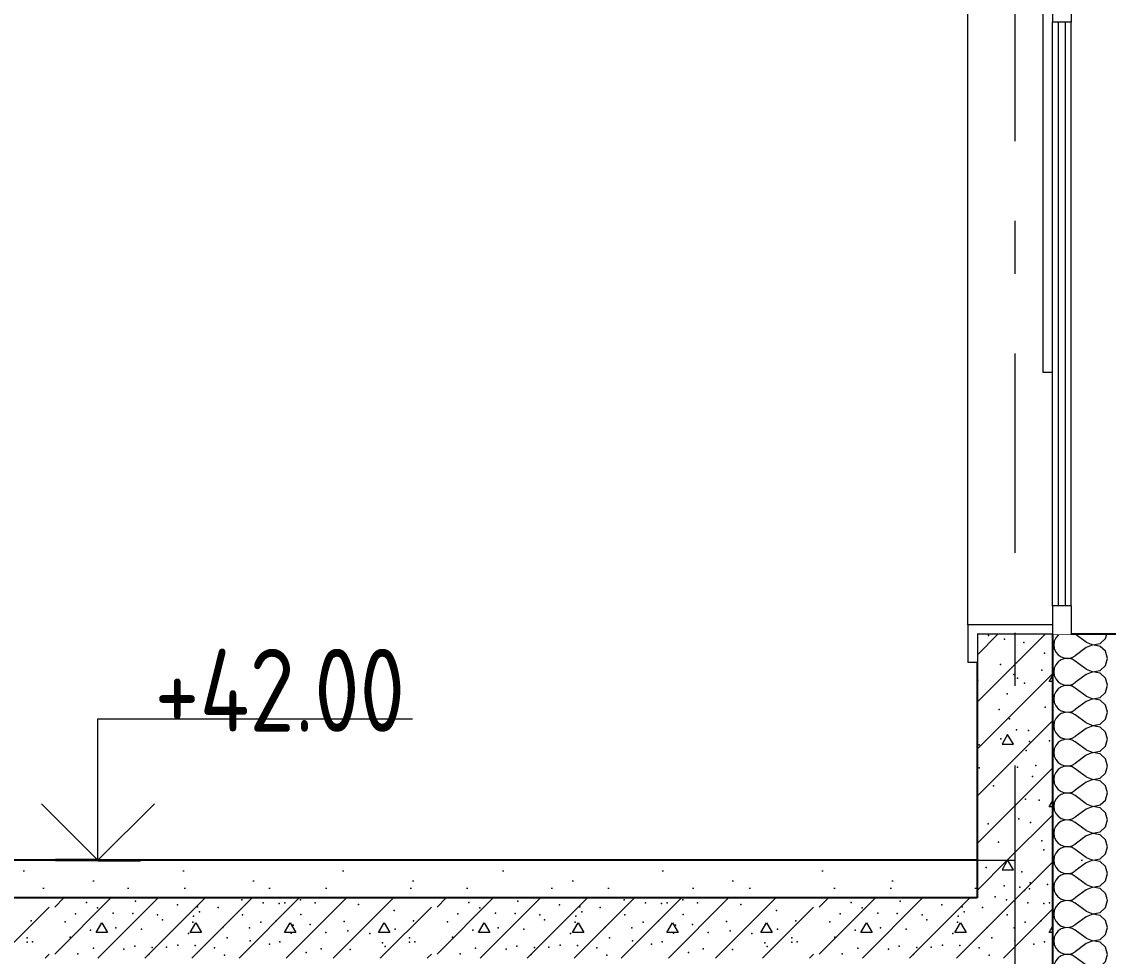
# Model space of a CAD drawing. Header units: millimetres. Extents: x 18162 to 7085488, y 72188 to 247925.
# Drawn here: x 3680692 to 3683577, y 136863 to 139344 of the extents above; entities that cross this region are included whole.
import ezdxf
from ezdxf.enums import TextEntityAlignment as Align

# ---------------------------------------------------------------- set-up
doc = ezdxf.new("R2010")
doc.units = ezdxf.units.MM
doc.header["$MEASUREMENT"] = 0
for name, pattern in [('Dot & Dashed', [670.277762, 317.5, -176.388889, 0, -176.388874]), ('Double Dashed', [1093.611073, 529.166651, -211.666656, 141.111112, -211.666656]), ('Wipeout_Contour', [1000, 0, -1000])]:
    doc.linetypes.add(name, pattern=pattern)
for name, color, linetype in [('Archicad Windows', 7, 'Continuous'), ('Structural - Bearing', 7, 'Continuous'), ('Structural - Grid', 7, 'Continuous')]:
    doc.layers.add(name, color=color, linetype=linetype)
doc.styles.add('GENERATED_STYLE_3', font='', dxfattribs={"width": 0.8})
doc.styles.get('GENERATED_STYLE_3').set_extended_font_data('ISOCPEUR MON')
doc.dimstyles.new('GENERATED_STYLE__10', dxfattribs={"dimtxt": 220.000005, "dimasz": 114, "dimexe": 0.18, "dimexo": 762.629951, "dimgap": 0, "dimtad": 1, "dimdec": 0, "dimzin": 0, "dimdsep": 46, "dimtxsty": 'GENERATED_STYLE_3', "dimblk": 'ARROWHEAD_2', "dimblk1": 'ARROWHEAD_2', "dimblk2": 'ARROWHEAD_2', "dimcen": 0.09, "dimclrd": 13, "dimclre": 13, "dimclrt": 13, "dimadec": 0, "dimazin": 0, "dimtfac": 1, "dimtdec": 4, "dimtmove": 0, "dimatfit": 3, "dimfxl": 1, "dimtolj": 1, "dimtzin": 0, "dimarcsym": 0})
doc.dimstyles.new('GENERATED_STYLE__9', dxfattribs={"dimtxt": 220.000005, "dimasz": 114, "dimexe": 0.18, "dimexo": 312.629951, "dimgap": 0, "dimtad": 1, "dimdec": 0, "dimzin": 0, "dimdsep": 46, "dimtxsty": 'GENERATED_STYLE_3', "dimblk": 'ARROWHEAD_2', "dimblk1": 'ARROWHEAD_2', "dimblk2": 'ARROWHEAD_2', "dimcen": 0.09, "dimclrd": 13, "dimclre": 13, "dimclrt": 13, "dimadec": 0, "dimazin": 0, "dimtfac": 1, "dimtdec": 4, "dimtmove": 0, "dimatfit": 3, "dimfxl": 1, "dimtolj": 1, "dimtzin": 0, "dimarcsym": 0})

# ---------------------------------------------------------------- blocks, each defined once
blk = doc.blocks.new('*X932', base_point=(3761974.7, 95118))
at = {"layer": 'Structural - Bearing', "color": 7, "linetype": 'Continuous', "lineweight": 9}
for p, q in [((3683447.5, 137018), (3683452.4, 137014.6)), ((3683481.1, 137013.2), (3683489.8, 137018)), ((3683575.5, 137010.9), (3683573.5, 137018)), ((3683438, 136993.9), (3683434, 136984.9)), ((3683444.2, 137001.5), (3683438, 136993.9)), ((3683452.4, 137007.1), (3683444.2, 137001.5)), ((3683452.4, 137014.6), (3683461.7, 137011.5)), ((3683461.7, 137010.2), (3683452.4, 137007.1)), ((3683461.7, 137011.5), (3683471.5, 137011)), ((3683471.5, 137010.7), (3683461.7, 137010.2)), ((3683471.5, 137011), (3683481.1, 137013.2)), ((3683481.1, 137008.5), (3683471.5, 137010.7)), ((3683489.8, 137003.7), (3683481.1, 137008.5)), ((3683518.3, 136982.3), (3683489.8, 137003.7)), ((3683555.7, 136978.9), (3683570.1, 136992.1)), ((3683570.1, 136992.1), (3683575.5, 137010.9)), ((3683434, 136984.9), (3683432.6, 136975.1)), ((3683432.6, 136975.1), (3683434, 136965.4)), ((3683434, 136965.4), (3683438, 136956.4)), ((3683518.3, 136968), (3683489.8, 136946.6)), ((3683518.3, 136982.3), (3683536.6, 136975.3)), ((3683536.6, 136975), (3683518.3, 136968)), ((3683536.6, 136975.3), (3683555.7, 136978.9)), ((3683555.7, 136971.4), (3683536.6, 136975)), ((3683570.1, 136958.2), (3683555.7, 136971.4)), ((3683438, 136956.4), (3683444.2, 136948.8)), ((3683444.2, 136948.8), (3683452.4, 136943.2)), ((3683452.4, 136935.7), (3683444.2, 136930.1)), ((3683452.4, 136943.2), (3683461.7, 136940.1)), ((3683461.7, 136938.8), (3683452.4, 136935.7)), ((3683461.7, 136940.1), (3683471.5, 136939.6)), ((3683471.5, 136939.3), (3683461.7, 136938.8)), ((3683471.5, 136939.6), (3683481.1, 136941.8)), ((3683481.1, 136937.1), (3683471.5, 136939.3)), ((3683481.1, 136941.8), (3683489.8, 136946.6)), ((3683489.8, 136932.3), (3683481.1, 136937.1)), ((3683518.3, 136910.9), (3683489.8, 136932.3)), ((3683575.5, 136939.4), (3683570.1, 136958.2)), ((3683570.1, 136920.7), (3683575.5, 136939.4)), ((3683434, 136913.5), (3683432.6, 136903.7)), ((3683432.6, 136903.7), (3683434, 136894)), ((3683438, 136922.5), (3683434, 136913.5)), ((3683444.2, 136930.1), (3683438, 136922.5)), ((3683518.3, 136910.9), (3683536.6, 136903.9)), ((3683536.6, 136903.6), (3683518.3, 136896.6)), ((3683536.6, 136903.9), (3683555.7, 136907.5)), ((3683555.7, 136900), (3683536.6, 136903.6)), ((3683555.7, 136907.5), (3683570.1, 136920.7)), ((3683434, 136894), (3683438, 136884.9)), ((3683438, 136884.9), (3683444.2, 136877.4)), ((3683444.2, 136877.4), (3683452.4, 136871.8)), ((3683481.1, 136870.4), (3683489.8, 136875.1)), ((3683518.3, 136896.6), (3683489.8, 136875.1)), ((3683570.1, 136886.8), (3683555.7, 136900)), ((3683575.5, 136868), (3683570.1, 136886.8)), ((3683438, 136851.1), (3683434, 136842.1)), ((3683444.2, 136858.7), (3683438, 136851.1)), ((3683452.4, 136864.2), (3683444.2, 136858.7)), ((3683452.4, 136871.8), (3683461.7, 136868.6)), ((3683461.7, 136867.4), (3683452.4, 136864.2)), ((3683461.7, 136868.6), (3683471.5, 136868.2)), ((3683471.5, 136867.9), (3683461.7, 136867.4)), ((3683471.5, 136868.2), (3683481.1, 136870.4)), ((3683481.1, 136865.6), (3683471.5, 136867.9)), ((3683489.8, 136860.9), (3683481.1, 136865.6)), ((3683518.3, 136839.4), (3683489.8, 136860.9)), ((3683555.7, 136836.1), (3683570.1, 136849.2)), ((3683570.1, 136849.2), (3683575.5, 136868)), ((3683434, 136842.1), (3683432.6, 136832.3)), ((3683432.6, 136832.3), (3683434, 136822.5)), ((3683434, 136822.5), (3683438, 136813.5)), ((3683518.3, 136825.1), (3683489.8, 136803.7)), ((3683518.3, 136839.4), (3683536.6, 136832.4)), ((3683536.6, 136832.1), (3683518.3, 136825.1)), ((3683536.6, 136832.4), (3683555.7, 136836.1)), ((3683555.7, 136828.5), (3683536.6, 136832.1)), ((3683570.1, 136815.4), (3683555.7, 136828.5)), ((3683575.5, 136796.6), (3683570.1, 136815.4)), ((3683438, 136813.5), (3683444.2, 136805.9)), ((3683444.2, 136787.2), (3683438, 136779.6)), ((3683444.2, 136805.9), (3683452.4, 136800.3)), ((3683452.4, 136792.8), (3683444.2, 136787.2)), ((3683452.4, 136800.3), (3683461.7, 136797.2)), ((3683461.7, 136796), (3683452.4, 136792.8)), ((3683461.7, 136797.2), (3683471.5, 136796.7)), ((3683471.5, 136796.4), (3683461.7, 136796)), ((3683471.5, 136796.7), (3683481.1, 136799)), ((3683481.1, 136794.2), (3683471.5, 136796.4)), ((3683481.1, 136799), (3683489.8, 136803.7)), ((3683489.8, 136789.4), (3683481.1, 136794.2)), ((3683518.3, 136768), (3683489.8, 136789.4)), ((3683570.1, 136777.8), (3683575.5, 136796.6)), ((3683434, 136770.6), (3683432.6, 136760.9)), ((3683432.6, 136760.9), (3683434, 136751.1)), ((3683438, 136779.6), (3683434, 136770.6)), ((3683518.3, 136768), (3683536.6, 136761)), ((3683536.6, 136760.7), (3683518.3, 136753.7)), ((3683536.6, 136761), (3683555.7, 136764.6)), ((3683555.7, 136757.1), (3683536.6, 136760.7)), ((3683555.7, 136764.6), (3683570.1, 136777.8)), ((3683570.1, 136743.9), (3683555.7, 136757.1)), ((3683434, 136751.1), (3683438, 136742.1)), ((3683438, 136742.1), (3683444.2, 136734.5)), ((3683444.2, 136734.5), (3683452.4, 136728.9)), ((3683452.4, 136728.9), (3683461.7, 136725.8)), ((3683481.1, 136727.5), (3683489.8, 136732.3)), ((3683518.3, 136753.7), (3683489.8, 136732.3)), ((3683575.5, 136725.1), (3683570.1, 136743.9)), ((3683438, 136708.2), (3683434, 136699.2)), ((3683444.2, 136715.8), (3683438, 136708.2)), ((3683452.4, 136721.4), (3683444.2, 136715.8)), ((3683461.7, 136724.5), (3683452.4, 136721.4)), ((3683461.7, 136725.8), (3683471.5, 136725.3)), ((3683471.5, 136725), (3683461.7, 136724.5)), ((3683471.5, 136725.3), (3683481.1, 136727.5)), ((3683481.1, 136722.8), (3683471.5, 136725)), ((3683489.8, 136718), (3683481.1, 136722.8)), ((3683518.3, 136696.6), (3683489.8, 136718)), ((3683555.7, 136693.2), (3683570.1, 136706.4)), ((3683570.1, 136706.4), (3683575.5, 136725.1)), ((3683434, 136699.2), (3683432.6, 136689.4)), ((3683432.6, 136689.4), (3683434, 136679.7)), ((3683434, 136679.7), (3683438, 136670.7)), ((3683438, 136670.7), (3683444.2, 136663.1)), ((3683518.3, 136682.3), (3683489.8, 136660.9)), ((3683518.3, 136696.6), (3683536.6, 136689.6)), ((3683536.6, 136689.3), (3683518.3, 136682.3)), ((3683536.6, 136689.6), (3683555.7, 136693.2)), ((3683555.7, 136685.7), (3683536.6, 136689.3)), ((3683570.1, 136672.5), (3683555.7, 136685.7)), ((3683575.5, 136653.7), (3683570.1, 136672.5)), ((3683444.2, 136644.4), (3683438, 136636.8)), ((3683444.2, 136663.1), (3683452.4, 136657.5)), ((3683452.4, 136650), (3683444.2, 136644.4)), ((3683452.4, 136657.5), (3683461.7, 136654.3)), ((3683461.7, 136653.1), (3683452.4, 136650)), ((3683461.7, 136654.3), (3683471.5, 136653.9)), ((3683471.5, 136653.6), (3683461.7, 136653.1)), ((3683471.5, 136653.9), (3683481.1, 136656.1)), ((3683481.1, 136651.3), (3683471.5, 136653.6)), ((3683481.1, 136656.1), (3683489.8, 136660.9)), ((3683489.8, 136646.6), (3683481.1, 136651.3)), ((3683518.3, 136625.1), (3683489.8, 136646.6)), ((3683570.1, 136634.9), (3683575.5, 136653.7)), ((3683434, 136627.8), (3683432.6, 136618)), ((3683432.6, 136618), (3683434, 136608.2)), ((3683438, 136636.8), (3683434, 136627.8)), ((3683518.3, 136625.1), (3683536.6, 136618.2)), ((3683536.6, 136617.9), (3683518.3, 136610.9)), ((3683536.6, 136618.2), (3683555.7, 136621.8)), ((3683555.7, 136614.2), (3683536.6, 136617.9)), ((3683555.7, 136621.8), (3683570.1, 136634.9)), ((3683570.1, 136601.1), (3683555.7, 136614.2)), ((3683434, 136608.2), (3683438, 136599.2)), ((3683438, 136599.2), (3683444.2, 136591.6)), ((3683444.2, 136591.6), (3683452.4, 136586.1)), ((3683452.4, 136586.1), (3683461.7, 136582.9)), ((3683471.5, 136582.4), (3683481.1, 136584.7)), ((3683481.1, 136584.7), (3683489.8, 136589.4)), ((3683518.3, 136610.9), (3683489.8, 136589.4)), ((3683575.5, 136582.3), (3683570.1, 136601.1)), ((3683434, 136556.3), (3683432.6, 136546.6)), ((3683438, 136565.4), (3683434, 136556.3)), ((3683444.2, 136572.9), (3683438, 136565.4)), ((3683452.4, 136578.5), (3683444.2, 136572.9)), ((3683461.7, 136581.7), (3683452.4, 136578.5)), ((3683461.7, 136582.9), (3683471.5, 136582.4)), ((3683471.5, 136582.1), (3683461.7, 136581.7)), ((3683481.1, 136579.9), (3683471.5, 136582.1)), ((3683489.8, 136575.1), (3683481.1, 136579.9)), ((3683518.3, 136553.7), (3683489.8, 136575.1)), ((3683555.7, 136550.3), (3683570.1, 136563.5)), ((3683570.1, 136563.5), (3683575.5, 136582.3)), ((3683432.6, 136546.6), (3683434, 136536.8)), ((3683434, 136536.8), (3683438, 136527.8)), ((3683438, 136527.8), (3683444.2, 136520.2)), ((3683518.3, 136539.4), (3683489.8, 136518)), ((3683518.3, 136553.7), (3683536.6, 136546.7)), ((3683536.6, 136546.4), (3683518.3, 136539.4)), ((3683536.6, 136546.7), (3683555.7, 136550.3)), ((3683555.7, 136542.8), (3683536.6, 136546.4)), ((3683570.1, 136529.6), (3683555.7, 136542.8)), ((3683575.5, 136510.9), (3683570.1, 136529.6)), ((3683444.2, 136501.5), (3683438, 136493.9)), ((3683444.2, 136520.2), (3683452.4, 136514.6)), ((3683452.4, 136507.1), (3683444.2, 136501.5)), ((3683452.4, 136514.6), (3683461.7, 136511.5)), ((3683461.7, 136510.2), (3683452.4, 136507.1)), ((3683461.7, 136511.5), (3683471.5, 136511)), ((3683471.5, 136510.7), (3683461.7, 136510.2)), ((3683471.5, 136511), (3683481.1, 136513.2)), ((3683481.1, 136508.5), (3683471.5, 136510.7)), ((3683481.1, 136513.2), (3683489.8, 136518)), ((3683489.8, 136503.7), (3683481.1, 136508.5)), ((3683518.3, 136482.3), (3683489.8, 136503.7)), ((3683570.1, 136492.1), (3683575.5, 136510.9)), ((3683434, 136484.9), (3683432.6, 136475.1)), ((3683432.6, 136475.1), (3683434, 136465.4)), ((3683438, 136493.9), (3683434, 136484.9)), ((3683518.3, 136482.3), (3683536.6, 136475.3)), ((3683536.6, 136475), (3683518.3, 136468)), ((3683536.6, 136475.3), (3683555.7, 136478.9)), ((3683555.7, 136471.4), (3683536.6, 136475)), ((3683555.7, 136478.9), (3683570.1, 136492.1)), ((3683570.1, 136458.2), (3683555.7, 136471.4)), ((3683434, 136465.4), (3683438, 136456.4)), ((3683438, 136456.4), (3683444.2, 136448.8)), ((3683444.2, 136448.8), (3683452.4, 136443.2)), ((3683452.4, 136443.2), (3683461.7, 136440.1)), ((3683461.7, 136440.1), (3683471.5, 136439.6)), ((3683471.5, 136439.6), (3683481.1, 136441.8)), ((3683481.1, 136441.8), (3683489.8, 136446.6)), ((3683518.3, 136468), (3683489.8, 136446.6)), ((3683575.5, 136439.4), (3683570.1, 136458.2)), ((3683438, 136422.5), (3683436, 136418)), ((3683444.2, 136430.1), (3683438, 136422.5)), ((3683452.4, 136435.7), (3683444.2, 136430.1)), ((3683461.7, 136438.8), (3683452.4, 136435.7)), ((3683471.5, 136439.3), (3683461.7, 136438.8)), ((3683481.1, 136437.1), (3683471.5, 136439.3)), ((3683489.8, 136432.3), (3683481.1, 136437.1)), ((3683508.8, 136418), (3683489.8, 136432.3)), ((3683567.2, 136418), (3683570.1, 136420.7)), ((3683570.1, 136420.7), (3683575.5, 136439.4))]:
    blk.add_line(p, q, dxfattribs=at)
blk = doc.blocks.new('*X945', base_point=(3761974.7, 95118))
at = {"layer": 'Structural - Bearing', "color": 7, "linetype": 'Continuous', "lineweight": 9}
for p, q in [((3683444.2, 137715.8), (3683438, 137708.2)), ((3683447.5, 137718), (3683444.2, 137715.8)), ((3683518.3, 137696.6), (3683489.8, 137718)), ((3683570.1, 137706.4), (3683573.5, 137718)), ((3683434, 137699.2), (3683432.6, 137689.4)), ((3683432.6, 137689.4), (3683434, 137679.7)), ((3683438, 137708.2), (3683434, 137699.2)), ((3683518.3, 137682.3), (3683489.8, 137660.9)), ((3683518.3, 137696.6), (3683536.6, 137689.6)), ((3683536.6, 137689.3), (3683518.3, 137682.3)), ((3683536.6, 137689.6), (3683555.7, 137693.2)), ((3683555.7, 137685.7), (3683536.6, 137689.3)), ((3683555.7, 137693.2), (3683570.1, 137706.4)), ((3683570.1, 137672.5), (3683555.7, 137685.7)), ((3683434, 137679.7), (3683438, 137670.7)), ((3683438, 137670.7), (3683444.2, 137663.1)), ((3683444.2, 137663.1), (3683452.4, 137657.5)), ((3683452.4, 137657.5), (3683461.7, 137654.3)), ((3683461.7, 137653.1), (3683452.4, 137650)), ((3683461.7, 137654.3), (3683471.5, 137653.9)), ((3683471.5, 137653.6), (3683461.7, 137653.1)), ((3683471.5, 137653.9), (3683481.1, 137656.1)), ((3683481.1, 137651.3), (3683471.5, 137653.6)), ((3683481.1, 137656.1), (3683489.8, 137660.9)), ((3683575.5, 137653.7), (3683570.1, 137672.5)), ((3683570.1, 137634.9), (3683575.5, 137653.7)), ((3683434, 137627.8), (3683432.6, 137618)), ((3683438, 137636.8), (3683434, 137627.8)), ((3683444.2, 137644.4), (3683438, 137636.8)), ((3683452.4, 137650), (3683444.2, 137644.4)), ((3683489.8, 137646.6), (3683481.1, 137651.3)), ((3683518.3, 137625.1), (3683489.8, 137646.6)), ((3683518.3, 137625.1), (3683536.6, 137618.2)), ((3683555.7, 137621.8), (3683570.1, 137634.9)), ((3683432.6, 137618), (3683434, 137608.2)), ((3683434, 137608.2), (3683438, 137599.2)), ((3683438, 137599.2), (3683444.2, 137591.6)), ((3683518.3, 137610.9), (3683489.8, 137589.4)), ((3683536.6, 137617.9), (3683518.3, 137610.9)), ((3683536.6, 137618.2), (3683555.7, 137621.8)), ((3683555.7, 137614.2), (3683536.6, 137617.9)), ((3683570.1, 137601.1), (3683555.7, 137614.2)), ((3683575.5, 137582.3), (3683570.1, 137601.1)), ((3683438, 137565.4), (3683434, 137556.3)), ((3683444.2, 137572.9), (3683438, 137565.4)), ((3683444.2, 137591.6), (3683452.4, 137586.1)), ((3683452.4, 137578.5), (3683444.2, 137572.9)), ((3683452.4, 137586.1), (3683461.7, 137582.9)), ((3683461.7, 137581.7), (3683452.4, 137578.5)), ((3683461.7, 137582.9), (3683471.5, 137582.4)), ((3683471.5, 137582.1), (3683461.7, 137581.7)), ((3683471.5, 137582.4), (3683481.1, 137584.7)), ((3683481.1, 137579.9), (3683471.5, 137582.1)), ((3683481.1, 137584.7), (3683489.8, 137589.4)), ((3683489.8, 137575.1), (3683481.1, 137579.9)), ((3683518.3, 137553.7), (3683489.8, 137575.1)), ((3683570.1, 137563.5), (3683575.5, 137582.3)), ((3683434, 137556.3), (3683432.6, 137546.6)), ((3683432.6, 137546.6), (3683434, 137536.8)), ((3683434, 137536.8), (3683438, 137527.8)), ((3683518.3, 137539.4), (3683489.8, 137518)), ((3683518.3, 137553.7), (3683536.6, 137546.7)), ((3683536.6, 137546.4), (3683518.3, 137539.4)), ((3683536.6, 137546.7), (3683555.7, 137550.3)), ((3683555.7, 137542.8), (3683536.6, 137546.4)), ((3683555.7, 137550.3), (3683570.1, 137563.5)), ((3683570.1, 137529.6), (3683555.7, 137542.8)), ((3683438, 137527.8), (3683444.2, 137520.2)), ((3683444.2, 137520.2), (3683452.4, 137514.6)), ((3683452.4, 137514.6), (3683461.7, 137511.5)), ((3683461.7, 137510.2), (3683452.4, 137507.1)), ((3683461.7, 137511.5), (3683471.5, 137511)), ((3683471.5, 137510.7), (3683461.7, 137510.2)), ((3683471.5, 137511), (3683481.1, 137513.2)), ((3683481.1, 137508.5), (3683471.5, 137510.7)), ((3683481.1, 137513.2), (3683489.8, 137518)), ((3683489.8, 137503.7), (3683481.1, 137508.5)), ((3683575.5, 137510.9), (3683570.1, 137529.6)), ((3683570.1, 137492.1), (3683575.5, 137510.9)), ((3683434, 137484.9), (3683432.6, 137475.1)), ((3683438, 137493.9), (3683434, 137484.9)), ((3683444.2, 137501.5), (3683438, 137493.9)), ((3683452.4, 137507.1), (3683444.2, 137501.5)), ((3683518.3, 137482.3), (3683489.8, 137503.7)), ((3683518.3, 137482.3), (3683536.6, 137475.3)), ((3683536.6, 137475.3), (3683555.7, 137478.9)), ((3683555.7, 137478.9), (3683570.1, 137492.1)), ((3683432.6, 137475.1), (3683434, 137465.4)), ((3683434, 137465.4), (3683438, 137456.4)), ((3683438, 137456.4), (3683444.2, 137448.8)), ((3683518.3, 137468), (3683489.8, 137446.6)), ((3683536.6, 137475), (3683518.3, 137468)), ((3683555.7, 137471.4), (3683536.6, 137475)), ((3683570.1, 137458.2), (3683555.7, 137471.4)), ((3683575.5, 137439.4), (3683570.1, 137458.2)), ((3683438, 137422.5), (3683434, 137413.5)), ((3683444.2, 137430.1), (3683438, 137422.5)), ((3683444.2, 137448.8), (3683452.4, 137443.2)), ((3683452.4, 137435.7), (3683444.2, 137430.1)), ((3683452.4, 137443.2), (3683461.7, 137440.1)), ((3683461.7, 137438.8), (3683452.4, 137435.7)), ((3683461.7, 137440.1), (3683471.5, 137439.6)), ((3683471.5, 137439.3), (3683461.7, 137438.8)), ((3683471.5, 137439.6), (3683481.1, 137441.8)), ((3683481.1, 137437.1), (3683471.5, 137439.3)), ((3683481.1, 137441.8), (3683489.8, 137446.6)), ((3683489.8, 137432.3), (3683481.1, 137437.1)), ((3683518.3, 137410.9), (3683489.8, 137432.3)), ((3683555.7, 137407.5), (3683570.1, 137420.7)), ((3683570.1, 137420.7), (3683575.5, 137439.4)), ((3683434, 137413.5), (3683432.6, 137403.7)), ((3683432.6, 137403.7), (3683434, 137394)), ((3683434, 137394), (3683438, 137384.9)), ((3683518.3, 137396.6), (3683489.8, 137375.1)), ((3683518.3, 137410.9), (3683536.6, 137403.9)), ((3683536.6, 137403.6), (3683518.3, 137396.6)), ((3683536.6, 137403.9), (3683555.7, 137407.5)), ((3683555.7, 137400), (3683536.6, 137403.6)), ((3683570.1, 137386.8), (3683555.7, 137400)), ((3683438, 137384.9), (3683444.2, 137377.4)), ((3683444.2, 137377.4), (3683452.4, 137371.8)), ((3683452.4, 137364.2), (3683444.2, 137358.7)), ((3683452.4, 137371.8), (3683461.7, 137368.6)), ((3683461.7, 137367.4), (3683452.4, 137364.2)), ((3683461.7, 137368.6), (3683471.5, 137368.2)), ((3683471.5, 137367.9), (3683461.7, 137367.4)), ((3683471.5, 137368.2), (3683481.1, 137370.4)), ((3683481.1, 137365.6), (3683471.5, 137367.9)), ((3683481.1, 137370.4), (3683489.8, 137375.1)), ((3683489.8, 137360.9), (3683481.1, 137365.6)), ((3683575.5, 137368), (3683570.1, 137386.8)), ((3683570.1, 137349.2), (3683575.5, 137368)), ((3683434, 137342.1), (3683432.6, 137332.3)), ((3683438, 137351.1), (3683434, 137342.1)), ((3683444.2, 137358.7), (3683438, 137351.1)), ((3683518.3, 137339.4), (3683489.8, 137360.9)), ((3683518.3, 137339.4), (3683536.6, 137332.4)), ((3683536.6, 137332.4), (3683555.7, 137336.1)), ((3683555.7, 137336.1), (3683570.1, 137349.2)), ((3683432.6, 137332.3), (3683434, 137322.5)), ((3683434, 137322.5), (3683438, 137313.5)), ((3683438, 137313.5), (3683444.2, 137305.9)), ((3683444.2, 137305.9), (3683452.4, 137300.3)), ((3683518.3, 137325.1), (3683489.8, 137303.7)), ((3683536.6, 137332.1), (3683518.3, 137325.1)), ((3683555.7, 137328.5), (3683536.6, 137332.1)), ((3683570.1, 137315.4), (3683555.7, 137328.5)), ((3683575.5, 137296.6), (3683570.1, 137315.4)), ((3683438, 137279.6), (3683434, 137270.6)), ((3683444.2, 137287.2), (3683438, 137279.6)), ((3683452.4, 137292.8), (3683444.2, 137287.2)), ((3683452.4, 137300.3), (3683461.7, 137297.2)), ((3683461.7, 137296), (3683452.4, 137292.8)), ((3683461.7, 137297.2), (3683471.5, 137296.7)), ((3683471.5, 137296.4), (3683461.7, 137296)), ((3683471.5, 137296.7), (3683481.1, 137299)), ((3683481.1, 137294.2), (3683471.5, 137296.4)), ((3683481.1, 137299), (3683489.8, 137303.7)), ((3683489.8, 137289.4), (3683481.1, 137294.2)), ((3683518.3, 137268), (3683489.8, 137289.4)), ((3683555.7, 137264.6), (3683570.1, 137277.8)), ((3683570.1, 137277.8), (3683575.5, 137296.6)), ((3683434, 137270.6), (3683432.6, 137260.9)), ((3683432.6, 137260.9), (3683434, 137251.1)), ((3683434, 137251.1), (3683438, 137242.1)), ((3683518.3, 137253.7), (3683489.8, 137232.3)), ((3683518.3, 137268), (3683536.6, 137261)), ((3683536.6, 137260.7), (3683518.3, 137253.7)), ((3683536.6, 137261), (3683555.7, 137264.6)), ((3683555.7, 137257.1), (3683536.6, 137260.7)), ((3683570.1, 137243.9), (3683555.7, 137257.1)), ((3683438, 137242.1), (3683444.2, 137234.5)), ((3683444.2, 137234.5), (3683452.4, 137228.9)), ((3683452.4, 137221.4), (3683444.2, 137215.8)), ((3683452.4, 137228.9), (3683461.7, 137225.8)), ((3683461.7, 137224.5), (3683452.4, 137221.4)), ((3683461.7, 137225.8), (3683471.5, 137225.3)), ((3683471.5, 137225), (3683461.7, 137224.5)), ((3683471.5, 137225.3), (3683481.1, 137227.5)), ((3683481.1, 137222.8), (3683471.5, 137225)), ((3683481.1, 137227.5), (3683489.8, 137232.3)), ((3683489.8, 137218), (3683481.1, 137222.8)), ((3683575.5, 137225.1), (3683570.1, 137243.9)), ((3683570.1, 137206.4), (3683575.5, 137225.1)), ((3683434, 137199.2), (3683432.6, 137189.4)), ((3683438, 137208.2), (3683434, 137199.2)), ((3683444.2, 137215.8), (3683438, 137208.2)), ((3683518.3, 137196.6), (3683489.8, 137218)), ((3683518.3, 137196.6), (3683536.6, 137189.6)), ((3683536.6, 137189.6), (3683555.7, 137193.2)), ((3683555.7, 137193.2), (3683570.1, 137206.4)), ((3683432.6, 137189.4), (3683434, 137179.7)), ((3683434, 137179.7), (3683438, 137170.7)), ((3683438, 137170.7), (3683444.2, 137163.1)), ((3683444.2, 137163.1), (3683452.4, 137157.5)), ((3683518.3, 137182.3), (3683489.8, 137160.9)), ((3683536.6, 137189.3), (3683518.3, 137182.3)), ((3683555.7, 137185.7), (3683536.6, 137189.3)), ((3683570.1, 137172.5), (3683555.7, 137185.7)), ((3683575.5, 137153.7), (3683570.1, 137172.5)), ((3683438, 137136.8), (3683434, 137127.8)), ((3683444.2, 137144.4), (3683438, 137136.8)), ((3683452.4, 137150), (3683444.2, 137144.4)), ((3683452.4, 137157.5), (3683461.7, 137154.3)), ((3683461.7, 137153.1), (3683452.4, 137150)), ((3683461.7, 137154.3), (3683471.5, 137153.9)), ((3683471.5, 137153.6), (3683461.7, 137153.1)), ((3683471.5, 137153.9), (3683481.1, 137156.1)), ((3683481.1, 137151.3), (3683471.5, 137153.6)), ((3683481.1, 137156.1), (3683489.8, 137160.9)), ((3683489.8, 137146.6), (3683481.1, 137151.3)), ((3683518.3, 137125.1), (3683489.8, 137146.6)), ((3683555.7, 137121.8), (3683570.1, 137134.9)), ((3683570.1, 137134.9), (3683575.5, 137153.7)), ((3683434, 137127.8), (3683432.6, 137118)), ((3683432.6, 137118), (3683434, 137108.2)), ((3683434, 137108.2), (3683438, 137099.2)), ((3683518.3, 137110.9), (3683489.8, 137089.4)), ((3683518.3, 137125.1), (3683536.6, 137118.2)), ((3683536.6, 137117.9), (3683518.3, 137110.9)), ((3683536.6, 137118.2), (3683555.7, 137121.8)), ((3683555.7, 137114.2), (3683536.6, 137117.9)), ((3683570.1, 137101.1), (3683555.7, 137114.2)), ((3683438, 137099.2), (3683444.2, 137091.6)), ((3683444.2, 137091.6), (3683452.4, 137086.1)), ((3683452.4, 137078.5), (3683444.2, 137072.9)), ((3683452.4, 137086.1), (3683461.7, 137082.9)), ((3683461.7, 137081.7), (3683452.4, 137078.5)), ((3683461.7, 137082.9), (3683471.5, 137082.4)), ((3683471.5, 137082.1), (3683461.7, 137081.7)), ((3683471.5, 137082.4), (3683481.1, 137084.7)), ((3683481.1, 137079.9), (3683471.5, 137082.1)), ((3683481.1, 137084.7), (3683489.8, 137089.4)), ((3683489.8, 137075.1), (3683481.1, 137079.9)), ((3683518.3, 137053.7), (3683489.8, 137075.1)), ((3683575.5, 137082.3), (3683570.1, 137101.1)), ((3683570.1, 137063.5), (3683575.5, 137082.3)), ((3683434, 137056.3), (3683432.6, 137046.6)), ((3683432.6, 137046.6), (3683434, 137036.8)), ((3683438, 137065.4), (3683434, 137056.3)), ((3683444.2, 137072.9), (3683438, 137065.4)), ((3683518.3, 137053.7), (3683536.6, 137046.7)), ((3683536.6, 137046.4), (3683518.3, 137039.4)), ((3683536.6, 137046.7), (3683555.7, 137050.3)), ((3683555.7, 137042.8), (3683536.6, 137046.4)), ((3683555.7, 137050.3), (3683570.1, 137063.5)), ((3683434, 137036.8), (3683438, 137027.8)), ((3683438, 137027.8), (3683444.2, 137020.2)), ((3683444.2, 137020.2), (3683447.5, 137018)), ((3683518.3, 137039.4), (3683489.8, 137018)), ((3683570.1, 137029.6), (3683555.7, 137042.8)), ((3683573.5, 137018), (3683570.1, 137029.6))]:
    blk.add_line(p, q, dxfattribs=at)
blk = doc.blocks.new('*X947', base_point=(3761974.7, 95118))
at = {"layer": 'Structural - Bearing', "color": 7, "linetype": 'Continuous', "lineweight": 9}
for p, q in [((3683229.1, 137662.7), (3683284.3, 137718)), ((3683229.1, 137537.7), (3683409.3, 137718)), ((3683229.1, 137412.7), (3683429.1, 137612.7)), ((3683419.9, 137592.7), (3683429.1, 137608.4)), ((3683429.1, 137592.7), (3683419.9, 137592.7)), ((3683229.1, 137287.7), (3683429.1, 137487.7)), ((3683310, 137452), (3683295.1, 137426)), ((3683325.2, 137426), (3683310, 137452)), ((3683295.1, 137426), (3683325.2, 137426)), ((3683229.1, 137162.7), (3683429.1, 137362.7)), ((3683419.9, 137259.4), (3683429.1, 137275.1)), ((3683429.1, 137259.4), (3683419.9, 137259.4)), ((3683310, 137118.7), (3683429.1, 137237.7)), ((3683229.1, 137037.7), (3683310, 137118.7)), ((3683310, 137118.7), (3683295.1, 137092.7)), ((3683325.2, 137092.7), (3683310, 137118.7)), ((3683334.4, 137018), (3683429.1, 137112.7)), ((3683295.1, 137092.7), (3683325.2, 137092.7))]:
    blk.add_line(p, q, dxfattribs=at)
for p in [(3683259, 137714.5), (3683301.7, 137705.1), (3683353.3, 137696), (3683407.8, 137667.4), (3683291.4, 137637.6), (3683231.2, 137596.1), (3683326.6, 137611), (3683336.4, 137601.5), (3683400.8, 137622.1), (3683355.2, 137588), (3683308.5, 137560), (3683287.6, 137518.2), (3683409.9, 137524.7), (3683314.7, 137493.6), (3683333.2, 137463.7), (3683365.6, 137462.6), (3683234.3, 137424.7), (3683292.2, 137440.2), (3683367.7, 137432.8), (3683421.3, 137434.8), (3683359.2, 137409.3), (3683234.3, 137362.9), (3683336.3, 137365.3), (3683384.8, 137369.8), (3683376.5, 137340.6), (3683272.9, 137315.8), (3683357.9, 137280.3), (3683393.5, 137277.2), (3683339.4, 137227.8), (3683258.6, 137214.8), (3683370.8, 137218), (3683370.8, 137218), (3683286, 137165.9), (3683401.2, 137169), (3683405.8, 137145.9), (3683252.8, 137098.5), (3683348.1, 137086.9), (3683301.1, 137050.2), (3683342.5, 137046.8), (3683370.3, 137057.6), (3683416.3, 137053.5), (3683277.3, 137020.4), (3683354.8, 137037.5), (3683368.2, 137041.6)]:
    blk.add_point(p, dxfattribs=at)
blk = doc.blocks.new('*X949', base_point=(3761974.7, 95118))
at = {"layer": 'Structural - Bearing', "color": 7, "linetype": 'Continuous', "lineweight": 9}
for p, q in [((3680779.8, 136993.7), (3680804.1, 137018)), ((3680779.8, 136868.7), (3680929.1, 137018)), ((3680894.1, 136858), (3681054.1, 137018)), ((3681019.1, 136858), (3681179.1, 137018)), ((3681144.1, 136858), (3681304.1, 137018)), ((3681269.1, 136858), (3681429.1, 137018)), ((3681394.1, 136858), (3681554.1, 137018)), ((3681519.1, 136858), (3681679.1, 137018)), ((3681794.9, 136993.7), (3681819.2, 137018)), ((3681794.9, 136868.7), (3681944.2, 137018)), ((3681909.2, 136858), (3682069.2, 137018)), ((3682034.2, 136858), (3682194.2, 137018)), ((3682159.2, 136858), (3682319.2, 137018)), ((3682284.2, 136858), (3682444.2, 137018)), ((3682409.2, 136858), (3682569.2, 137018)), ((3682534.2, 136858), (3682694.2, 137018)), ((3682810, 136993.7), (3682834.4, 137018)), ((3682810, 136868.7), (3682959.4, 137018)), ((3682924.4, 136858), (3683084.4, 137018)), ((3683049.4, 136858), (3683209.4, 137018)), ((3683174.4, 136858), (3683334.4, 137018)), ((3680629, 136858), (3680764.7, 136993.7)), ((3681644.1, 136858), (3681779.8, 136993.7)), ((3682659.2, 136858), (3682794.9, 136993.7)), ((3683299.4, 136858), (3683429.1, 136987.7)), ((3680889.7, 136926), (3680904.8, 136952)), ((3680904.8, 136952), (3680919.7, 136926)), ((3681139.7, 136926), (3681154.8, 136952)), ((3681154.8, 136952), (3681169.7, 136926)), ((3681389.7, 136926), (3681404.8, 136952)), ((3681404.8, 136952), (3681419.7, 136926)), ((3681639.7, 136926), (3681654.8, 136952)), ((3681654.8, 136952), (3681669.7, 136926)), ((3681904.8, 136926), (3681919.9, 136952)), ((3681919.9, 136952), (3681934.8, 136926)), ((3682154.8, 136926), (3682169.9, 136952)), ((3682169.9, 136952), (3682184.8, 136926)), ((3682404.8, 136926), (3682419.9, 136952)), ((3682419.9, 136952), (3682434.8, 136926)), ((3682654.8, 136926), (3682669.9, 136952)), ((3682669.9, 136952), (3682684.8, 136926)), ((3682919.9, 136926), (3682935, 136952)), ((3682935, 136952), (3682949.9, 136926)), ((3683169.9, 136926), (3683185, 136952)), ((3683185, 136952), (3683199.9, 136926)), ((3683419.9, 136926), (3683429.1, 136941.8)), ((3680919.7, 136926), (3680889.7, 136926)), ((3681169.7, 136926), (3681139.7, 136926)), ((3681419.7, 136926), (3681389.7, 136926)), ((3681669.7, 136926), (3681639.7, 136926)), ((3681934.8, 136926), (3681904.8, 136926)), ((3682184.8, 136926), (3682154.8, 136926)), ((3682434.8, 136926), (3682404.8, 136926)), ((3682684.8, 136926), (3682654.8, 136926)), ((3682949.9, 136926), (3682919.9, 136926)), ((3683199.9, 136926), (3683169.9, 136926)), ((3683429.1, 136926), (3683419.9, 136926)), ((3680754, 136858), (3680764.7, 136868.7)), ((3681769.1, 136858), (3681779.8, 136868.7)), ((3682784.2, 136858), (3682794.9, 136868.7))]:
    blk.add_line(p, q, dxfattribs=at)
for p in [(3680864.5, 137005.9), (3680893.7, 136991.3), (3680994.5, 137009.7), (3681105.3, 136999.4), (3681159.2, 136994.2), (3681213.3, 136992.7), (3681276.5, 137012.7), (3681333.2, 137004.6), (3681375.6, 137003.5), (3681391, 137005), (3681432.7, 137012.8), (3681471, 137004.6), (3681586.5, 137000.4), (3681879.6, 137005.9), (3681908.8, 136991.3), (3682009.7, 137009.7), (3682120.4, 136999.4), (3682174.4, 136994.2), (3682228.4, 136992.7), (3682291.6, 137012.7), (3682348.4, 137004.6), (3682390.7, 137003.5), (3682406.2, 137005), (3682447.9, 137012.8), (3682486.1, 137004.6), (3682601.6, 137000.4), (3682894.7, 137005.9), (3682923.9, 136991.3), (3683024.8, 137009.7), (3683135.5, 136999.4), (3683189.5, 136994.2), (3683243.6, 136992.7), (3683306.7, 137012.7), (3683363.5, 137004.6), (3683405.8, 137003.5), (3683421.3, 137005), (3680834.9, 136975.8), (3680935.2, 136977.2), (3680986.9, 136976.9), (3681052.6, 136973), (3681065.5, 136959.5), (3681148.4, 136969.5), (3681164.3, 136980.7), (3681278.2, 136972.6), (3681433.5, 136974.2), (3681681.5, 136984.9), (3681850, 136975.8), (3681950.3, 136977.2), (3682002, 136976.9), (3682067.7, 136973), (3682080.6, 136959.5), (3682163.5, 136969.5), (3682179.4, 136980.7), (3682293.3, 136972.6), (3682448.6, 136974.2), (3682696.7, 136984.9), (3682865.1, 136975.8), (3682965.4, 136977.2), (3683017.1, 136976.9), (3683082.8, 136973), (3683095.7, 136959.5), (3683178.7, 136969.5), (3683194.6, 136980.7), (3683308.5, 136972.6), (3680717.3, 136956.9), (3680807.8, 136954.3), (3680874.8, 136932.5), (3680942.4, 136938.3), (3681010, 136935), (3681146.5, 136953.1), (3681225.7, 136939.6), (3681297.2, 136938.9), (3681326.8, 136953.1), (3681368, 136956.9), (3681413.1, 136945.3), (3681458.2, 136947.2), (3681548.1, 136955), (3681557.8, 136930.3), (3681683.5, 136935), (3681732.4, 136956.9), (3681822.9, 136954.3), (3681889.9, 136932.5), (3681957.5, 136938.3), (3682025.1, 136935), (3682161.6, 136953.1), (3682240.8, 136939.6), (3682312.3, 136938.9), (3682341.9, 136953.1), (3682383.1, 136956.9), (3682428.2, 136945.3), (3682473.3, 136947.2), (3682563.3, 136955), (3682572.9, 136930.3), (3682698.6, 136935), (3682747.6, 136956.9), (3682838.1, 136954.3), (3682905, 136932.5), (3682972.6, 136938.3), (3683040.3, 136935), (3683176.8, 136953.1), (3683255.9, 136939.6), (3683327.4, 136938.9), (3683357, 136953.1), (3683398.3, 136956.9), (3680706.6, 136912.3), (3680720.5, 136901.5), (3680820.8, 136913.9), (3681134.5, 136923.1), (3681237.9, 136911.9), (3681298.9, 136903.7), (3681407.9, 136924.7), (3681499.8, 136926), (3681616.1, 136923), (3681721.7, 136912.3), (3681735.6, 136901.5), (3681835.9, 136913.9), (3682149.6, 136923.1), (3682253.1, 136911.9), (3682314, 136903.7), (3682423, 136924.7), (3682515, 136926), (3682631.2, 136923), (3682736.8, 136912.3), (3682750.8, 136901.5), (3682851.1, 136913.9), (3683164.8, 136923.1), (3683268.2, 136911.9), (3683329.1, 136903.7), (3680706.7, 136900.5), (3680882.3, 136884.5), (3680963.2, 136881.9), (3680992, 136890), (3681038.7, 136886), (3681076.5, 136887), (3681106.6, 136892.5), (3681152.9, 136891.2), (3681204, 136885.8), (3681349.6, 136894.9), (3681377.2, 136901), (3681447.4, 136872.9), (3681486.8, 136883), (3681564.1, 136881.4), (3681650, 136898.3), (3681656.8, 136889.1), (3681721.9, 136900.5), (3681897.4, 136884.5), (3681978.3, 136881.9), (3682007.1, 136890), (3682053.8, 136886), (3682091.7, 136887), (3682121.7, 136892.5), (3682168.1, 136891.2), (3682219.2, 136885.8), (3682364.7, 136894.9), (3682392.3, 136901), (3682462.5, 136872.9), (3682502, 136883), (3682579.2, 136881.4), (3682665.1, 136898.3), (3682671.9, 136889.1), (3682737, 136900.5), (3682912.6, 136884.5), (3682993.5, 136881.9), (3683022.2, 136890), (3683068.9, 136886), (3683106.8, 136887), (3683136.8, 136892.5), (3683183.2, 136891.2), (3683234.3, 136885.8), (3683379.9, 136894.9), (3683407.5, 136901), (3680840.9, 136869.1), (3681029.4, 136867.5), (3681230.6, 136866.3), (3681856, 136869.1), (3682044.5, 136867.5), (3682245.7, 136866.3), (3682871.1, 136869.1), (3683059.7, 136867.5), (3683260.9, 136866.3)]:
    blk.add_point(p, dxfattribs=at)
blk = doc.blocks.new('Standard grid marker[361]_3', base_point=(3683329.1, 147118))
at = {"layer": 'Structural - Grid', "color": 13, "linetype": 'Double Dashed', "lineweight": 13}
blk.add_line((3683329.1, 146118), (3683329.1, 88118), dxfattribs=at)
at = {"layer": 'Structural - Grid', "color": 13, "lineweight": 13, "style": 'GENERATED_STYLE_3'}
blk.add_attdef('AC_MarkerText_1', text='', height=250, rotation=360, dxfattribs=at).set_placement((3683329.1, 86943), align=Align.TOP_CENTER)
blk = doc.blocks.new('*D1184', base_point=(3761974.7, 95118))
at = {"color": 12, "linetype": 'Continuous', "lineweight": 35}
for p, q in [((3686573.8, 137061.3), (3686723.8, 136974.7)), ((3686573.8, 136461.3), (3686723.8, 136374.7))]:
    blk.add_line(p, q, dxfattribs=at)
at = {"color": 13, "linetype": 'Continuous', "lineweight": 13}
for p, q in [((3686761.3, 137018), (3683991.7, 137018)), ((3686648.8, 136418), (3686648.8, 137018)), ((3686761.3, 136418), (3683991.7, 136418)), ((3686648.8, 136344.7), (3686648.8, 136418))]:
    blk.add_line(p, q, dxfattribs=at)
at = {"color": 13, "lineweight": 13, "insert": (3686668.7, 136533.6), "char_height": 220, "attachment_point": 7, "rotation": 90, "style": 'GENERATED_STYLE_3'}
blk.add_mtext('\\A1;{\\pql;\\fISOCPEUR MON|b0|i0|c0|p0;\\W0.800000;600}', dxfattribs=at)
blk = doc.blocks.new('ARROWHEAD_2')
at = {"color": 0, "linetype": 'Continuous', "lineweight": 0}
for p, q in [((-0.378, -0.655), (0.378, 0.655)), ((0, 0), (-1, 0))]:
    blk.add_line(p, q, dxfattribs=at)
blk = doc.blocks.new('*D1185', base_point=(3761974.7, 95118))
at = {"color": 13, "linetype": 'Continuous', "lineweight": 13}
for p, q in [((3686648.8, 137718), (3686648.8, 137791.4)), ((3686761.3, 137718), (3683991.7, 137718)), ((3686648.8, 137018), (3686648.8, 137718)), ((3686761.3, 137018), (3683991.7, 137018))]:
    blk.add_line(p, q, dxfattribs=at)
at = {"color": 12, "linetype": 'Continuous', "lineweight": 35}
for p, q in [((3686723.8, 137674.7), (3686573.8, 137761.3)), ((3686573.8, 137061.3), (3686723.8, 136974.7))]:
    blk.add_line(p, q, dxfattribs=at)
at = {"color": 13, "lineweight": 13, "insert": (3686668.7, 137183.6), "char_height": 220, "attachment_point": 7, "rotation": 90, "style": 'GENERATED_STYLE_3'}
blk.add_mtext('\\A1;{\\pql;\\fISOCPEUR MON|b0|i0|c0|p0;\\W0.800000;700}', dxfattribs=at)

msp = doc.modelspace()

# ---------------------------------------------------------------- hatches: boundary and pattern name
at = {"layer": 'Structural - Bearing', "linetype": 'Continuous', "lineweight": 9}
h = msp.add_hatch(dxfattribs=at)
h.set_pattern_fill('Lightweight_Concrete_0003', style=0, pattern_type=2)
h.set_pattern_definition([(0, (3761974.7, 95118), (0, 779.423), [48.75, -401.25]), (0, (3762199.7, 95507.7), (0, 779.423), [48.75, -401.25]), (60, (3761974.7, 95118), (-675, 389.7114), [48.75, -401.25]), (60, (3762424.7, 95118), (-675, 389.7114), [48.75, -401.25]), (120, (3762023.5, 95118), (675, 389.7114), [48.75, -401.25]), (120, (3762473.5, 95118), (675, 389.7114), [48.75, -401.25]), (0, (3761974.73, 95193), (0, 150), [0, -150, 0, -225]), (45, (3762049.73, 95193), (-106.06602, 106.06602), [0, -112.5, 0, -187.5])])
h.paths.add_polyline_path([(3678429.1, 137018), (3683229.1, 137018), (3683229.1, 137118), (3678429.1, 137118)])

# ---------------------------------------------------------------- linework, layer by layer
at = {"color": 13, "linetype": 'Continuous', "lineweight": 13}
for p, q in [((3680894.6, 137118), (3680894.6, 137493)), ((3680894.6, 137493), (3681729.6, 137493)), ((3680894.6, 137118), (3680744.6, 137268)), ((3681044.6, 137268), (3680894.6, 137118))]:
    msp.add_line(p, q, dxfattribs=at)
at = {"color": 8, "linetype": 'Dot & Dashed', "lineweight": 13}
msp.add_line((3658879.3, 137118), (3689916.5, 137118), dxfattribs=at)
at = {"color": 12, "linetype": 'Continuous', "lineweight": 35}
for q in [(3680782.1, 137118), (3681007.1, 137118)]:
    msp.add_line((3680894.6, 137118), q, dxfattribs=at)
at = {"layer": 'Archicad Windows', "color": 7, "linetype": 'Continuous', "lineweight": 9}
for p, q in [((3683404.1, 139318), (3683404.1, 139368)), ((3683404.1, 138463), (3683404.1, 139318)), ((3683404.1, 138413), (3683404.1, 138463)), ((3683429.1, 138413), (3683404.1, 138413))]:
    msp.add_line(p, q, dxfattribs=at)
at = {"layer": 'Structural - Bearing', "color": 7, "linetype": 'Continuous', "lineweight": 25}
for p, q in [((3683429.1, 137718), (3683429.1, 137018)), ((3683229.1, 137118), (3683229.1, 137018)), ((3683229.1, 137018), (3678429.1, 137018))]:
    msp.add_line(p, q, dxfattribs=at)
at = {"layer": 'Structural - Bearing', "color": 7, "linetype": 'Continuous', "lineweight": 25, "flags": 128}
for points in [[(3683229.1, 137718), (3683229.1, 137643), (3683229.1, 137118)], [(3683679.1, 137718), (3683629.1, 137718), (3683579.1, 137718), (3683479.1, 137718), (3683429.1, 137718)], [(3683229.1, 137118), (3679789.1, 137118), (3679749.1, 137118), (3678429.1, 137118)], [(3683429.1, 137018), (3683429.1, 136858), (3683429.1, 136418)]]:
    msp.add_lwpolyline(points, dxfattribs=at)

# ---------------------------------------------------------------- block references
at = {"layer": 'Structural - Bearing', "lineweight": 0}
for name in ['*X947', '*X945', '*X949', '*X932']:
    msp.add_blockref(name, (3761974.7, 95118), dxfattribs=at)

# ---------------------------------------------------------------- texts
at = {"color": 13, "lineweight": 13, "insert": (3681044.6, 137459.1), "char_height": 220, "attachment_point": 7, "style": 'GENERATED_STYLE_3'}
msp.add_mtext('\\A1;{\\pql;\\fISOCPEUR MON|b0|i0|c0|p0;\\W0.800000;+42.00}', dxfattribs=at)

# ---------------------------------------------------------------- dimensions: what is measured, and where the dimension line sits
at = {"color": 13, "linetype": 'Continuous', "lineweight": 13}
dim = msp.add_linear_dim(base=(3686648.8, 137018), p1=(3683679.1, 136418), p2=(3683229.1, 137018), angle=90, dimstyle='GENERATED_STYLE__10', dxfattribs=at)
dim.commit()
dim.dimension.update_dxf_attribs({"geometry": '*D1184', "text_midpoint": (3686494.8, 136784.7), "dimtype": 160, "text_rotation": 90})

# ---------------------------------------------------------------- wipeouts: each hides what was drawn before it
at = {"color": 254, "linetype": 'Wipeout_Contour', "lineweight": 0, "ltscale": 14744360.65855628}
msp.add_wipeout([(3683429.1, 139343), (3683479.1, 139343), (3683479.1, 139418), (3683429.1, 139418)], dxfattribs=at).dxf.layer = 'Archicad Windows'

# ---------------------------------------------------------------- next in the draw order: linework, layer by layer
at = {"layer": 'Archicad Windows', "color": 7, "linetype": 'Continuous', "lineweight": 9}
for p, q in [((3683479.1, 139418), (3683479.1, 139343)), ((3683479.1, 139343), (3683429.1, 139343))]:
    msp.add_line(p, q, dxfattribs=at)
at = {"layer": 'Archicad Windows', "color": 7, "linetype": 'Continuous', "lineweight": 9, "flags": 128}
msp.add_lwpolyline([(3683429.1, 139418), (3683429.1, 139393), (3683429.1, 139343)], dxfattribs=at)

# ---------------------------------------------------------------- next in the draw order: wipeouts: each hides what was drawn before it
at = {"color": 254, "linetype": 'Wipeout_Contour', "lineweight": 0, "ltscale": 14743612.9192549}
msp.add_wipeout([(3683429.1, 137718), (3683429.1, 137743), (3683229.1, 137743), (3683229.1, 137718)], dxfattribs=at).dxf.layer = 'Archicad Windows'

# ---------------------------------------------------------------- next in the draw order: wipeouts: each hides what was drawn before it
at = {"color": 254, "linetype": 'Wipeout_Contour', "lineweight": 0, "ltscale": 14744116.30764074}
msp.add_wipeout([(3683479.1, 137718), (3683479.1, 137793), (3683429.1, 137793), (3683429.1, 137718)], dxfattribs=at).dxf.layer = 'Archicad Windows'
at = {"color": 254, "linetype": 'Wipeout_Contour', "lineweight": 0, "ltscale": 14743157.63036779}
msp.add_wipeout([(3683204.1, 137743), (3683204.1, 137643), (3683229.1, 137643), (3683229.1, 137743)], dxfattribs=at).dxf.layer = 'Archicad Windows'

# ---------------------------------------------------------------- next in the draw order: linework, layer by layer
at = {"layer": 'Archicad Windows', "color": 7, "linetype": 'Continuous', "lineweight": 9}
for p, q in [((3683204.1, 137743), (3683204.1, 139393)), ((3683429.1, 137793), (3683429.1, 139343)), ((3683444.1, 139343), (3683444.1, 137793)), ((3683464.1, 137793), (3683464.1, 139343)), ((3683479.1, 137793), (3683479.1, 139343)), ((3683479.1, 137793), (3683429.1, 137793)), ((3683479.1, 137793), (3683479.1, 137718)), ((3683204.1, 137743), (3683204.1, 137643)), ((3683429.1, 137718), (3683229.1, 137718)), ((3683229.1, 137643), (3683204.1, 137643))]:
    msp.add_line(p, q, dxfattribs=at)
at = {"layer": 'Archicad Windows', "color": 7, "linetype": 'Continuous', "lineweight": 9, "flags": 128}
for points in [[(3683429.1, 137793), (3683429.1, 137743), (3683429.1, 137718)], [(3683429.1, 137743), (3683229.1, 137743), (3683204.1, 137743)]]:
    msp.add_lwpolyline(points, dxfattribs=at)

# ---------------------------------------------------------------- next in the draw order: block references
at = {"layer": 'Structural - Grid', "color": 13, "linetype": 'Continuous', "lineweight": 13}
msp.add_blockref('Standard grid marker[361]_3', (3683329.1, 147118), dxfattribs=at)

# ---------------------------------------------------------------- next in the draw order: dimensions: what is measured, and where the dimension line sits
at = {"color": 13, "linetype": 'Continuous', "lineweight": 13}
dim = msp.add_linear_dim(base=(3686648.8, 137718), p1=(3683229.1, 137018), p2=(3683679.1, 137718), angle=90, dimstyle='GENERATED_STYLE__9', dxfattribs=at)
dim.commit()
dim.dimension.update_dxf_attribs({"geometry": '*D1185', "text_midpoint": (3686494.8, 137434.7), "dimtype": 160, "text_rotation": 90})

doc.saveas('drawing.dxf')
